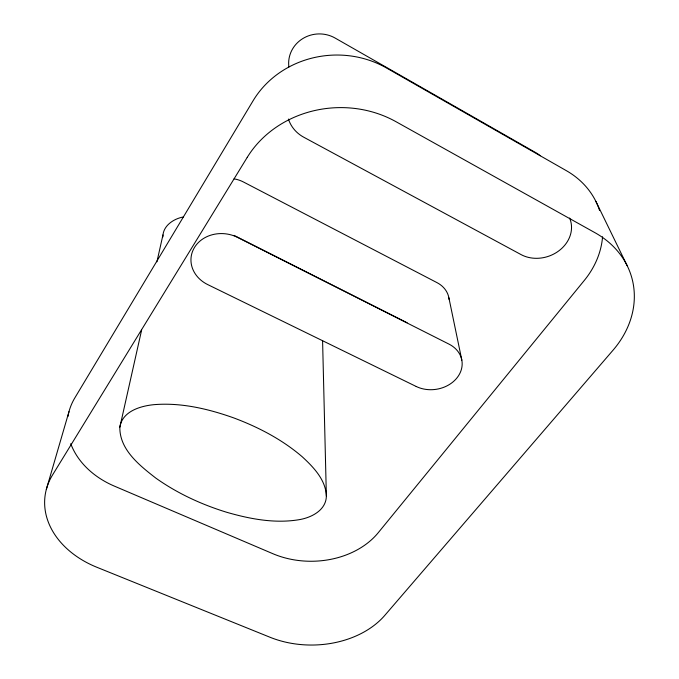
<?xml version="1.0" encoding="UTF-8"?>
<svg xmlns="http://www.w3.org/2000/svg" width="679" height="679" viewBox="0 0 679 679"><rect width="100%" height="100%" fill="white"/><g stroke="black" fill="none" stroke-linecap="round" stroke-linejoin="round"><path stroke-width="1.02" d="M141.622 330.045L119.835 427.21C119.504 449.719 139.696 465.548 155.847 478.118C177.321 493.344 201.502 504.531 226.616 512.246C249.931 518.985 274.647 523.713 298.887 519.724C311.203 517.754 326.107 510.353 326.37 496.103L322.584 340.722M162.884 236.937C162.722 225.801 173.637 218.723 183.517 216.932M156.925 261.814L162.952 234.942M119.835 427.21C122.178 411.398 140.281 405.991 153.946 404.667C181.064 402.418 208.122 408.817 233.534 417.831C258.326 427.083 282.218 439.542 302.35 456.874C313.562 467.245 325.81 479.9 326.37 496.103M46.325 489.44L68.986 411.678M234 235.375L407.128 322.771M595.873 201.383L627.158 265.667M448.895 297.835L461.83 360.15M602.57 236.793A91.453 77.992 -17 0 1 584.305 280.427L378.262 532.684A78.772 60.236 -0.7 0 1 272.814 553.682L114.378 486.122A82.77 65.023 7.6 0 1 70.752 443.701M599.582 210.541A91.453 77.992 -17 0 0 566.345 170.667L386.487 67.976A94.712 87.039 -4 0 0 253.097 100.747L74.834 397.894A82.77 65.023 7.6 0 0 67.951 416.49M569.613 218.044A32.371 27.499 -19.1 0 1 558.91 250.797A32.371 27.499 -19.1 0 1 521.048 254.591L303.785 137.234A33.78 31.548 -2.1 0 1 288.431 119.063M288.889 66.966A30.657 29.256 -2.3 0 1 302.571 38.72A30.657 29.256 -2.3 0 1 335.112 38.049L536.206 152.894A29.545 25.785 -21.1 0 1 540.238 155.754M234.085 178.849A28.841 25.607 8.1 0 1 243.43 181.98L437.013 282.642A27.389 23.12 -8.8 0 1 449.133 299.549M247.241 157.358L52.563 474.944A90.68 68.163 6.9 0 0 96.893 567.279L270.021 637.258A85.927 62.672 -0.8 0 0 384.806 615.369L613.095 350.135A101.129 83.313 -15.5 0 0 594.94 232.676L395.942 121.668A105.245 93.991 -3.6 0 0 247.241 157.358M416.202 386.478L207.74 284.603A31.565 27.262 7 0 1 194.703 247.114A31.565 27.262 7 0 1 237.565 237.404L448.997 344.126A29.842 24.385 -8.1 0 1 457.247 377.541A29.842 24.385 -8.1 0 1 416.202 386.478"/></g></svg>
